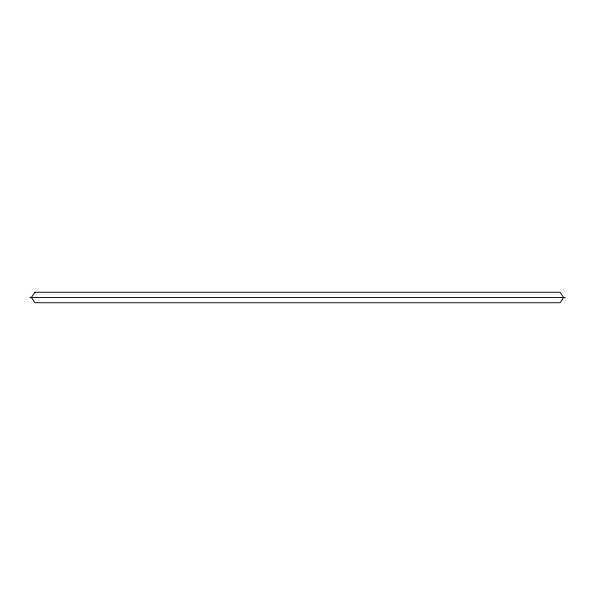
<?xml version="1.0" encoding="UTF-8"?>
<svg xmlns="http://www.w3.org/2000/svg" width="595" height="595" viewBox="0 0 595 595"><rect width="100%" height="100%" fill="white"/><g stroke="black" fill="none" stroke-linecap="round" stroke-linejoin="round"><path stroke-width="0.89" d="M29.75 297.5L565.25 297.5M35.001 292.249L31.29 297.5L35.001 302.751L559.999 302.751L563.71 297.5L559.999 292.249L35.001 292.249"/></g></svg>
